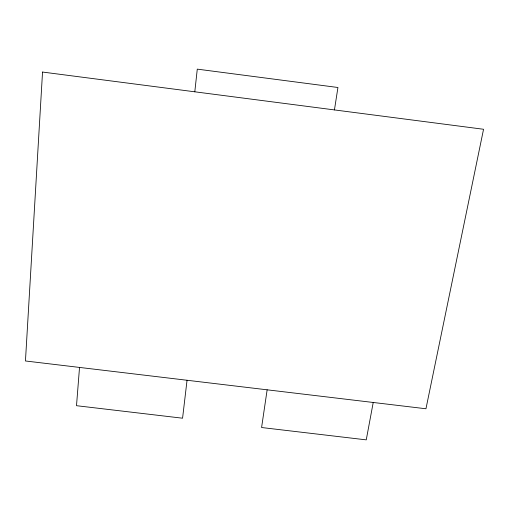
<?xml version="1.0" encoding="UTF-8"?>
<svg xmlns="http://www.w3.org/2000/svg" width="509" height="509" viewBox="0 0 509 509"><rect width="100%" height="100%" fill="white"/><g stroke="black" fill="none" stroke-linecap="round" stroke-linejoin="round"><path stroke-width="0.76" d="M79.525 367.428L76.509 405.698L182.572 418.207L187.045 380.261M194.801 91.805L197.282 69.135L337.938 87.497L334.445 109.919M267.142 389.818L261.588 427.522L366.251 439.865L373.224 402.473M42.54 72.049L25.45 360.976L425.957 408.765L483.55 129.267L42.54 72.049"/></g></svg>
